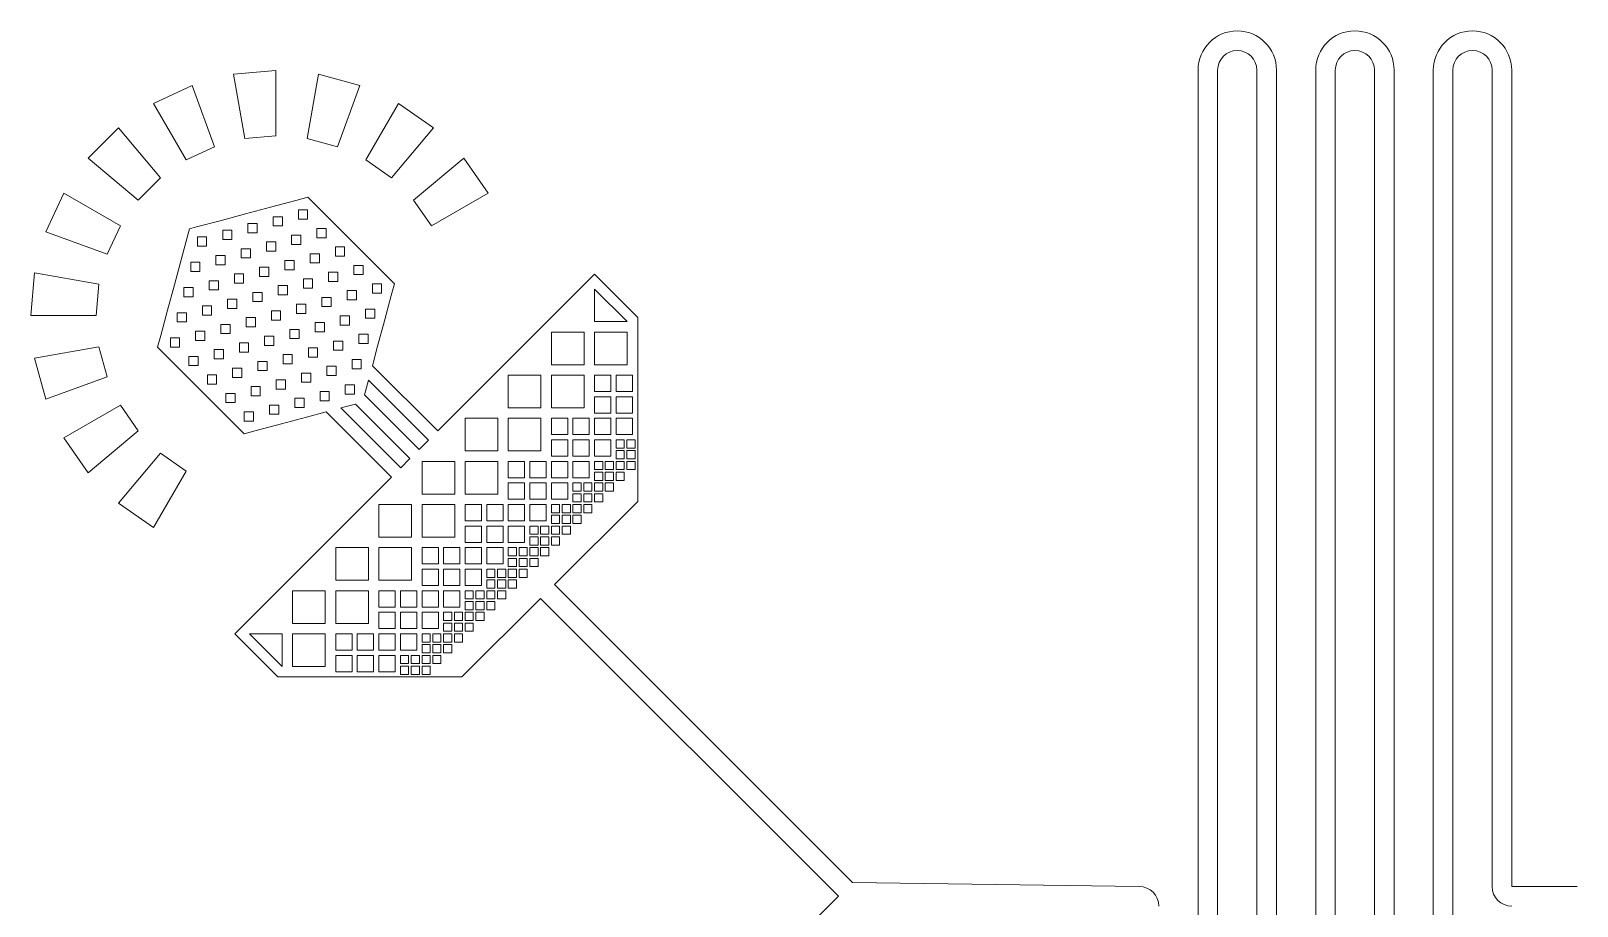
# Model space of a CAD drawing. Extents: x -8580 to 6722, y -2659 to 2641.
# Drawn here: x -8566 to -3834, y -39 to 2641 of the extents above; entities that cross this region are included whole.
import ezdxf

# ---------------------------------------------------------------- set-up
doc = ezdxf.new("R2010")
doc.units = 13
doc.layers.add('63', color=2, linetype='Continuous', lineweight=0, true_color=0xffff00)

msp = doc.modelspace()

# ---------------------------------------------------------------- linework, layer by layer
at = {"layer": '63'}
for p, q in [((-7946.1, 2507.6), (-7815.8, 2519)), ((-7815.8, 2519), (-7815.8, 2319)), ((-4993.9, 2520.6), (-4993.9, -2539.4)), ((-4933.9, 2520.6), (-4933.9, -2539.4)), ((-4813.9, -2539.4), (-4813.9, 2520.6)), ((-4753.9, -2539.4), (-4753.9, 2520.6)), ((-4633.9, 2520.6), (-4633.9, -2539.4)), ((-4573.9, 2520.6), (-4573.9, -2539.4)), ((-4453.9, -2539.4), (-4453.9, 2520.6)), ((-4393.9, -2539.4), (-4393.9, 2520.6)), ((-4273.9, 2520.6), (-4273.9, -2539.4)), ((-4213.9, 2520.6), (-4213.9, -2539.4)), ((-4093.9, 20.6), (-4093.9, 2520.6)), ((-4033.9, 20.6), (-4033.9, 2520.6)), ((-8190.8, 2418.6), (-8072.3, 2473.8)), ((-8072.3, 2473.8), (-8003.9, 2285.9)), ((-7911.3, 2310.7), (-7946.1, 2507.6)), ((-7720.3, 2310.7), (-7685.6, 2507.6)), ((-7685.6, 2507.6), (-7559.3, 2473.8)), ((-7559.3, 2473.8), (-7627.7, 2285.9)), ((-8090.8, 2245.4), (-8190.8, 2418.6)), ((-7540.8, 2245.4), (-7440.8, 2418.6)), ((-7440.8, 2418.6), (-7333.7, 2343.6)), ((-8390.4, 2251.1), (-8297.9, 2343.6)), ((-8297.9, 2343.6), (-8169.4, 2190.4)), ((-7815.8, 2319), (-7911.3, 2310.7)), ((-7333.7, 2343.6), (-7462.3, 2190.4)), ((-8003.9, 2285.9), (-8090.8, 2245.4)), ((-7627.7, 2285.9), (-7720.3, 2310.7)), ((-8237.2, 2122.6), (-8390.4, 2251.1)), ((-7462.3, 2190.4), (-7540.8, 2245.4)), ((-7394.5, 2122.6), (-7241.3, 2251.1)), ((-7241.3, 2251.1), (-7166.3, 2144)), ((-8169.4, 2190.4), (-8237.2, 2122.6)), ((-8520.6, 2025.6), (-8465.3, 2144)), ((-8465.3, 2144), (-8292.1, 2044)), ((-7755, 2121.6), (-7718.8, 2131.3)), ((-7718.8, 2131.3), (-7453.6, 1866.1)), ((-7166.3, 2144), (-7339.5, 2044)), ((-7909.5, 2080.1), (-7832.3, 2100.9)), ((-7832.3, 2100.9), (-7755, 2121.6)), ((-7718.9, 2092.3), (-7747.1, 2092.3)), ((-7747.1, 2092.3), (-7747.1, 2064)), ((-7718.9, 2064), (-7718.9, 2092.3)), ((-7339.5, 2044), (-7394.5, 2122.6)), ((-8292.1, 2044), (-8332.7, 1957.2)), ((-8081, 2034.2), (-8058.7, 2040.2)), ((-8058.7, 2040.2), (-7986.8, 2059.4)), ((-7986.8, 2059.4), (-7909.5, 2080.1)), ((-7873.4, 2050.9), (-7901.7, 2050.9)), ((-7901.7, 2050.9), (-7901.7, 2022.6)), ((-7873.4, 2022.6), (-7873.4, 2050.9)), ((-7796.1, 2071.6), (-7824.4, 2071.6)), ((-7824.4, 2071.6), (-7824.4, 2043.3)), ((-7824.4, 2043.3), (-7796.1, 2043.3)), ((-7796.1, 2043.3), (-7796.1, 2071.6)), ((-7747.1, 2064), (-7718.9, 2064)), ((-7662.3, 2035.7), (-7690.6, 2035.7)), ((-7690.6, 2035.7), (-7690.6, 2007.4)), ((-7662.3, 2007.4), (-7662.3, 2035.7)), ((-8332.7, 1957.2), (-8520.6, 2025.6)), ((-8106.2, 1940), (-8087, 2011.9)), ((-8087, 2011.9), (-8081, 2034.2)), ((-8056.2, 2009.5), (-8056.2, 1981.2)), ((-8028, 2009.5), (-8056.2, 2009.5)), ((-8028, 1981.2), (-8028, 2009.5)), ((-7950.7, 2030.2), (-7979, 2030.2)), ((-7979, 2030.2), (-7979, 2001.9)), ((-7979, 2001.9), (-7950.7, 2001.9)), ((-7950.7, 2001.9), (-7950.7, 2030.2)), ((-7901.7, 2022.6), (-7873.4, 2022.6)), ((-7816.8, 1994.3), (-7845.1, 1994.3)), ((-7845.1, 1994.3), (-7845.1, 1966)), ((-7816.8, 1966), (-7816.8, 1994.3)), ((-7739.6, 2015), (-7767.9, 2015)), ((-7767.9, 2015), (-7767.9, 1986.7)), ((-7739.6, 1986.7), (-7739.6, 2015)), ((-7690.6, 2007.4), (-7662.3, 2007.4)), ((-8056.2, 1981.2), (-8028, 1981.2)), ((-7971.4, 1952.9), (-7999.7, 1952.9)), ((-7999.7, 1952.9), (-7999.7, 1924.6)), ((-7971.4, 1924.6), (-7971.4, 1952.9)), ((-7922.4, 1973.6), (-7922.4, 1945.3)), ((-7894.1, 1973.6), (-7922.4, 1973.6)), ((-7922.4, 1945.3), (-7894.1, 1945.3)), ((-7894.1, 1945.3), (-7894.1, 1973.6)), ((-7845.1, 1966), (-7816.8, 1966)), ((-7767.9, 1986.7), (-7739.6, 1986.7)), ((-7683, 1958.4), (-7711.3, 1958.4)), ((-7711.3, 1958.4), (-7711.3, 1930.2)), ((-7683, 1930.2), (-7683, 1958.4)), ((-7605.7, 1979.1), (-7634, 1979.1)), ((-7634, 1979.1), (-7634, 1950.9)), ((-7634, 1950.9), (-7605.7, 1950.9)), ((-7605.7, 1950.9), (-7605.7, 1979.1)), ((-8565.8, 1769), (-8554.4, 1899.3)), ((-8554.4, 1899.3), (-8357.5, 1864.6)), ((-8126.9, 1862.8), (-8106.2, 1940)), ((-8076.9, 1932.2), (-8076.9, 1903.9)), ((-8048.7, 1932.2), (-8076.9, 1932.2)), ((-8076.9, 1903.9), (-8048.7, 1903.9)), ((-8048.7, 1903.9), (-8048.7, 1932.2)), ((-7999.7, 1924.6), (-7971.4, 1924.6)), ((-7914.8, 1896.3), (-7943.1, 1896.3)), ((-7943.1, 1896.3), (-7943.1, 1868)), ((-7914.8, 1868), (-7914.8, 1896.3)), ((-7865.8, 1917), (-7865.8, 1888.7)), ((-7837.5, 1917), (-7865.8, 1917)), ((-7837.5, 1888.7), (-7837.5, 1917)), ((-7760.3, 1937.7), (-7788.6, 1937.7)), ((-7788.6, 1937.7), (-7788.6, 1909.4)), ((-7788.6, 1909.4), (-7760.3, 1909.4)), ((-7760.3, 1909.4), (-7760.3, 1937.7)), ((-7711.3, 1930.2), (-7683, 1930.2)), ((-7626.4, 1901.9), (-7654.7, 1901.9)), ((-7654.7, 1901.9), (-7654.7, 1873.6)), ((-7626.4, 1873.6), (-7626.4, 1901.9)), ((-7549.2, 1922.6), (-7577.4, 1922.6)), ((-7577.4, 1922.6), (-7577.4, 1894.3)), ((-7577.4, 1894.3), (-7549.2, 1894.3)), ((-7549.2, 1894.3), (-7549.2, 1922.6)), ((-6863.6, 1872.8), (-6840.9, 1895.4)), ((-6840.9, 1895.4), (-6768.3, 1822.8)), ((-8357.5, 1864.6), (-8365.8, 1769)), ((-8147.6, 1785.5), (-8126.9, 1862.8)), ((-8097.7, 1854.9), (-8097.7, 1826.6)), ((-8069.4, 1854.9), (-8097.7, 1854.9)), ((-8069.4, 1826.6), (-8069.4, 1854.9)), ((-7992.1, 1875.6), (-8020.4, 1875.6)), ((-8020.4, 1875.6), (-8020.4, 1847.3)), ((-8020.4, 1847.3), (-7992.1, 1847.3)), ((-7992.1, 1847.3), (-7992.1, 1875.6)), ((-7943.1, 1868), (-7914.8, 1868)), ((-7865.8, 1888.7), (-7837.5, 1888.7)), ((-7809.3, 1860.5), (-7809.3, 1832.2)), ((-7781, 1860.5), (-7809.3, 1860.5)), ((-7781, 1832.2), (-7781, 1860.5)), ((-7703.7, 1881.2), (-7732, 1881.2)), ((-7732, 1881.2), (-7732, 1852.9)), ((-7732, 1852.9), (-7703.7, 1852.9)), ((-7703.7, 1852.9), (-7703.7, 1881.2)), ((-7654.7, 1873.6), (-7626.4, 1873.6)), ((-7492.6, 1866), (-7520.9, 1866)), ((-7520.9, 1866), (-7520.9, 1837.7)), ((-7492.6, 1837.7), (-7492.6, 1866)), ((-7453.6, 1866.1), (-7463.3, 1829.9)), ((-7320.9, 1415.5), (-6863.6, 1872.8)), ((-6840.9, 1850.2), (-6840.9, 1750.2)), ((-6840.9, 1850.2), (-6740.9, 1750.2)), ((-8097.7, 1826.6), (-8069.4, 1826.6)), ((-8041.1, 1798.3), (-8041.1, 1770.1)), ((-8012.8, 1798.3), (-8041.1, 1798.3)), ((-8012.8, 1770.1), (-8012.8, 1798.3)), ((-7935.5, 1819), (-7963.8, 1819)), ((-7963.8, 1819), (-7963.8, 1790.8)), ((-7935.5, 1790.8), (-7935.5, 1819)), ((-7858.3, 1839.8), (-7886.5, 1839.8)), ((-7886.5, 1839.8), (-7886.5, 1811.5)), ((-7886.5, 1811.5), (-7858.3, 1811.5)), ((-7858.3, 1811.5), (-7858.3, 1839.8)), ((-7809.3, 1832.2), (-7781, 1832.2)), ((-7752.7, 1803.9), (-7752.7, 1775.6)), ((-7724.4, 1803.9), (-7752.7, 1803.9)), ((-7724.4, 1775.6), (-7724.4, 1803.9)), ((-7647.1, 1824.6), (-7675.4, 1824.6)), ((-7675.4, 1824.6), (-7675.4, 1796.3)), ((-7647.1, 1796.3), (-7647.1, 1824.6)), ((-7569.9, 1845.3), (-7598.1, 1845.3)), ((-7598.1, 1845.3), (-7598.1, 1817)), ((-7598.1, 1817), (-7569.9, 1817)), ((-7569.9, 1817), (-7569.9, 1845.3)), ((-7520.9, 1837.7), (-7492.6, 1837.7)), ((-7463.3, 1829.9), (-7484, 1752.6)), ((-6768.3, 1822.8), (-6708.9, 1763.4)), ((-8365.8, 1769), (-8565.8, 1769)), ((-8168.3, 1708.2), (-8147.6, 1785.5)), ((-8090.1, 1777.6), (-8118.4, 1777.6)), ((-8118.4, 1777.6), (-8118.4, 1749.4)), ((-8090.1, 1749.4), (-8090.1, 1777.6)), ((-8041.1, 1770.1), (-8012.8, 1770.1)), ((-7963.8, 1790.8), (-7935.5, 1790.8)), ((-7879, 1762.5), (-7907.2, 1762.5)), ((-7907.2, 1762.5), (-7907.2, 1734.2)), ((-7879, 1734.2), (-7879, 1762.5)), ((-7801.7, 1783.2), (-7830, 1783.2)), ((-7830, 1783.2), (-7830, 1754.9)), ((-7830, 1754.9), (-7801.7, 1754.9)), ((-7801.7, 1754.9), (-7801.7, 1783.2)), ((-7752.7, 1775.6), (-7724.4, 1775.6)), ((-7675.4, 1796.3), (-7647.1, 1796.3)), ((-7590.6, 1768), (-7618.9, 1768)), ((-7618.9, 1768), (-7618.9, 1739.7)), ((-7590.6, 1739.7), (-7590.6, 1768)), ((-7513.3, 1788.7), (-7541.6, 1788.7)), ((-7541.6, 1788.7), (-7541.6, 1760.4)), ((-7541.6, 1760.4), (-7513.3, 1760.4)), ((-7513.3, 1760.4), (-7513.3, 1788.7)), ((-7484, 1752.6), (-7504.7, 1675.3)), ((-6708.9, 1763.4), (-6708.9, 1718.2)), ((-8178, 1672), (-8168.3, 1708.2)), ((-8118.4, 1749.4), (-8090.1, 1749.4)), ((-8033.5, 1721.1), (-8061.8, 1721.1)), ((-8061.8, 1721.1), (-8061.8, 1692.8)), ((-8033.5, 1692.8), (-8033.5, 1721.1)), ((-7984.5, 1741.8), (-7984.5, 1713.5)), ((-7956.2, 1741.8), (-7984.5, 1741.8)), ((-7984.5, 1713.5), (-7956.2, 1713.5)), ((-7956.2, 1713.5), (-7956.2, 1741.8)), ((-7907.2, 1734.2), (-7879, 1734.2)), ((-7822.4, 1705.9), (-7850.7, 1705.9)), ((-7850.7, 1705.9), (-7850.7, 1677.6)), ((-7822.4, 1677.6), (-7822.4, 1705.9)), ((-7745.1, 1726.6), (-7773.4, 1726.6)), ((-7773.4, 1726.6), (-7773.4, 1698.3)), ((-7745.1, 1698.3), (-7745.1, 1726.6)), ((-7696.1, 1747.3), (-7696.1, 1719)), ((-7667.8, 1747.3), (-7696.1, 1747.3)), ((-7696.1, 1719), (-7667.8, 1719)), ((-7667.8, 1719), (-7667.8, 1747.3)), ((-7618.9, 1739.7), (-7590.6, 1739.7)), ((-7534, 1711.5), (-7562.3, 1711.5)), ((-7562.3, 1711.5), (-7562.3, 1683.2)), ((-7534, 1683.2), (-7534, 1711.5)), ((-6872.9, 1718.2), (-6972.9, 1718.2)), ((-6972.9, 1718.2), (-6972.9, 1618.2)), ((-6872.9, 1618.2), (-6872.9, 1718.2)), ((-6840.9, 1750.2), (-6740.9, 1750.2)), ((-6840.9, 1718.2), (-6840.9, 1618.2)), ((-6740.9, 1718.2), (-6840.9, 1718.2)), ((-6740.9, 1618.2), (-6740.9, 1718.2)), ((-6708.9, 1718.2), (-6708.9, 1586.2)), ((-8554.4, 1638.8), (-8357.5, 1673.5)), ((-8357.5, 1673.5), (-8332.7, 1580.9)), ((-7912.9, 1406.8), (-8178, 1672)), ((-8139.1, 1700.4), (-8139.1, 1672.1)), ((-8110.8, 1700.4), (-8139.1, 1700.4)), ((-8139.1, 1672.1), (-8110.8, 1672.1)), ((-8110.8, 1672.1), (-8110.8, 1700.4)), ((-8061.8, 1692.8), (-8033.5, 1692.8)), ((-7976.9, 1664.5), (-8005.2, 1664.5)), ((-8005.2, 1664.5), (-8005.2, 1636.2)), ((-7976.9, 1636.2), (-7976.9, 1664.5)), ((-7927.9, 1685.2), (-7927.9, 1656.9)), ((-7899.7, 1685.2), (-7927.9, 1685.2)), ((-7927.9, 1656.9), (-7899.7, 1656.9)), ((-7899.7, 1656.9), (-7899.7, 1685.2)), ((-7850.7, 1677.6), (-7822.4, 1677.6)), ((-7773.4, 1698.3), (-7745.1, 1698.3)), ((-7688.5, 1670), (-7716.8, 1670)), ((-7716.8, 1670), (-7716.8, 1641.8)), ((-7688.5, 1641.8), (-7688.5, 1670)), ((-7639.6, 1690.8), (-7639.6, 1662.5)), ((-7611.3, 1690.8), (-7639.6, 1690.8)), ((-7639.6, 1662.5), (-7611.3, 1662.5)), ((-7611.3, 1662.5), (-7611.3, 1690.8)), ((-7562.3, 1683.2), (-7534, 1683.2)), ((-7504.7, 1675.3), (-7520.8, 1615.4)), ((-8520.6, 1512.5), (-8554.4, 1638.8)), ((-8082.5, 1643.8), (-8082.5, 1615.5)), ((-8054.2, 1643.8), (-8082.5, 1643.8)), ((-8082.5, 1615.5), (-8054.2, 1615.5)), ((-8054.2, 1615.5), (-8054.2, 1643.8)), ((-8005.2, 1636.2), (-7976.9, 1636.2)), ((-7871.4, 1628.6), (-7871.4, 1600.4)), ((-7843.1, 1628.6), (-7871.4, 1628.6)), ((-7843.1, 1600.4), (-7843.1, 1628.6)), ((-7765.8, 1649.3), (-7794.1, 1649.3)), ((-7794.1, 1649.3), (-7794.1, 1621.1)), ((-7794.1, 1621.1), (-7765.8, 1621.1)), ((-7765.8, 1621.1), (-7765.8, 1649.3)), ((-7716.8, 1641.8), (-7688.5, 1641.8)), ((-7632, 1613.5), (-7660.3, 1613.5)), ((-7660.3, 1613.5), (-7660.3, 1585.2)), ((-7632, 1585.2), (-7632, 1613.5)), ((-7583, 1634.2), (-7583, 1605.9)), ((-7554.7, 1634.2), (-7583, 1634.2)), ((-7554.7, 1605.9), (-7554.7, 1634.2)), ((-7520.8, 1615.4), (-7320.9, 1415.5)), ((-6972.9, 1618.2), (-6872.9, 1618.2)), ((-6840.9, 1618.2), (-6740.9, 1618.2)), ((-8332.7, 1580.9), (-8520.6, 1512.5)), ((-8025.9, 1587.2), (-8025.9, 1558.9)), ((-7997.6, 1587.2), (-8025.9, 1587.2)), ((-7997.6, 1558.9), (-7997.6, 1587.2)), ((-7920.4, 1607.9), (-7948.7, 1607.9)), ((-7948.7, 1607.9), (-7948.7, 1579.6)), ((-7948.7, 1579.6), (-7920.4, 1579.6)), ((-7920.4, 1579.6), (-7920.4, 1607.9)), ((-7871.4, 1600.4), (-7843.1, 1600.4)), ((-7814.8, 1572.1), (-7814.8, 1543.8)), ((-7786.5, 1572.1), (-7814.8, 1572.1)), ((-7786.5, 1543.8), (-7786.5, 1572.1)), ((-7709.3, 1592.8), (-7737.5, 1592.8)), ((-7737.5, 1592.8), (-7737.5, 1564.5)), ((-7737.5, 1564.5), (-7709.3, 1564.5)), ((-7709.3, 1564.5), (-7709.3, 1592.8)), ((-7660.3, 1585.2), (-7632, 1585.2)), ((-7583, 1605.9), (-7554.7, 1605.9)), ((-7532.8, 1570.9), (-7544.7, 1526.2)), ((-7349.1, 1387.2), (-7532.8, 1570.9)), ((-7004.9, 1586.2), (-7104.9, 1586.2)), ((-7104.9, 1586.2), (-7104.9, 1486.2)), ((-7004.9, 1486.2), (-7004.9, 1586.2)), ((-6872.9, 1586.2), (-6972.9, 1586.2)), ((-6972.9, 1586.2), (-6972.9, 1486.2)), ((-6872.9, 1486.2), (-6872.9, 1586.2)), ((-6790.9, 1586.2), (-6840.9, 1586.2)), ((-6840.9, 1586.2), (-6840.9, 1536.2)), ((-6790.9, 1536.2), (-6790.9, 1586.2)), ((-6774.9, 1586.2), (-6774.9, 1536.2)), ((-6774.9, 1586.2), (-6724.9, 1586.2)), ((-6724.9, 1536.2), (-6724.9, 1586.2)), ((-6708.9, 1586.2), (-6708.9, 1520.2)), ((-8025.9, 1558.9), (-7997.6, 1558.9)), ((-7969.4, 1530.7), (-7969.4, 1502.4)), ((-7941.1, 1530.7), (-7969.4, 1530.7)), ((-7941.1, 1502.4), (-7941.1, 1530.7)), ((-7863.8, 1551.4), (-7892.1, 1551.4)), ((-7892.1, 1551.4), (-7892.1, 1523.1)), ((-7892.1, 1523.1), (-7863.8, 1523.1)), ((-7863.8, 1523.1), (-7863.8, 1551.4)), ((-7814.8, 1543.8), (-7786.5, 1543.8)), ((-7758.2, 1515.5), (-7758.2, 1487.2)), ((-7730, 1515.5), (-7758.2, 1515.5)), ((-7730, 1487.2), (-7730, 1515.5)), ((-7652.7, 1536.2), (-7681, 1536.2)), ((-7681, 1536.2), (-7681, 1507.9)), ((-7652.7, 1507.9), (-7652.7, 1536.2)), ((-7575.4, 1556.9), (-7603.7, 1556.9)), ((-7603.7, 1556.9), (-7603.7, 1528.6)), ((-7603.7, 1528.6), (-7575.4, 1528.6)), ((-7575.4, 1528.6), (-7575.4, 1556.9)), ((-7544.7, 1526.2), (-7377.4, 1358.9)), ((-6840.9, 1536.2), (-6790.9, 1536.2)), ((-6790.9, 1520.2), (-6840.9, 1520.2)), ((-6840.9, 1520.2), (-6840.9, 1470.2)), ((-6790.9, 1470.2), (-6790.9, 1520.2)), ((-6774.9, 1536.2), (-6724.9, 1536.2)), ((-6724.9, 1520.2), (-6774.9, 1520.2)), ((-6774.9, 1520.2), (-6774.9, 1470.2)), ((-6724.9, 1470.2), (-6724.9, 1520.2)), ((-6708.9, 1520.2), (-6708.9, 1454.2)), ((-8465.3, 1394), (-8292.1, 1494)), ((-8292.1, 1494), (-8237.2, 1415.5)), ((-7969.4, 1502.4), (-7941.1, 1502.4)), ((-7912.8, 1474.1), (-7912.8, 1445.8)), ((-7884.5, 1474.1), (-7912.8, 1474.1)), ((-7884.5, 1445.8), (-7884.5, 1474.1)), ((-7807.2, 1494.8), (-7835.5, 1494.8)), ((-7835.5, 1494.8), (-7835.5, 1466.5)), ((-7807.2, 1466.5), (-7807.2, 1494.8)), ((-7758.2, 1487.2), (-7730, 1487.2)), ((-7662.2, 1474), (-7722.1, 1457.9)), ((-7681, 1507.9), (-7652.7, 1507.9)), ((-7462.3, 1274.1), (-7662.2, 1474)), ((-7572.9, 1497.9), (-7617.5, 1485.9)), ((-7434, 1302.4), (-7617.5, 1485.9)), ((-7405.7, 1330.7), (-7572.9, 1497.9)), ((-7104.9, 1486.2), (-7004.9, 1486.2)), ((-6972.9, 1486.2), (-6872.9, 1486.2)), ((-6840.9, 1470.2), (-6790.9, 1470.2)), ((-6774.9, 1470.2), (-6724.9, 1470.2)), ((-7912.8, 1445.8), (-7884.5, 1445.8)), ((-7799.4, 1437.2), (-7876.7, 1416.5)), ((-7835.5, 1466.5), (-7807.2, 1466.5)), ((-7722.1, 1457.9), (-7799.4, 1437.2)), ((-7136.9, 1454.2), (-7236.9, 1454.2)), ((-7236.9, 1454.2), (-7236.9, 1354.2)), ((-7136.9, 1354.2), (-7136.9, 1454.2)), ((-7004.9, 1454.2), (-7104.9, 1454.2)), ((-7104.9, 1454.2), (-7104.9, 1354.2)), ((-7004.9, 1354.2), (-7004.9, 1454.2)), ((-6922.9, 1454.2), (-6972.9, 1454.2)), ((-6972.9, 1454.2), (-6972.9, 1404.2)), ((-6922.9, 1404.2), (-6922.9, 1454.2)), ((-6906.9, 1454.2), (-6906.9, 1404.2)), ((-6856.9, 1454.2), (-6906.9, 1454.2)), ((-6856.9, 1404.2), (-6856.9, 1454.2)), ((-6790.9, 1454.2), (-6840.9, 1454.2)), ((-6840.9, 1454.2), (-6840.9, 1404.2)), ((-6790.9, 1404.2), (-6790.9, 1454.2)), ((-6724.9, 1454.2), (-6774.9, 1454.2)), ((-6774.9, 1454.2), (-6774.9, 1404.2)), ((-6724.9, 1404.2), (-6724.9, 1454.2)), ((-6708.9, 1454.2), (-6708.9, 1388.2)), ((-8390.4, 1287), (-8465.3, 1394)), ((-8237.2, 1415.5), (-8390.4, 1287)), ((-7876.7, 1416.5), (-7912.9, 1406.8)), ((-7377.4, 1358.9), (-7349.1, 1387.2)), ((-6972.9, 1404.2), (-6922.9, 1404.2)), ((-6922.9, 1388.2), (-6972.9, 1388.2)), ((-6972.9, 1388.2), (-6972.9, 1338.2)), ((-6922.9, 1338.2), (-6922.9, 1388.2)), ((-6906.9, 1404.2), (-6856.9, 1404.2)), ((-6856.9, 1388.2), (-6906.9, 1388.2)), ((-6906.9, 1388.2), (-6906.9, 1338.2)), ((-6856.9, 1338.2), (-6856.9, 1388.2)), ((-6840.9, 1404.2), (-6790.9, 1404.2)), ((-6840.9, 1388.2), (-6840.9, 1338.2)), ((-6790.9, 1388.2), (-6840.9, 1388.2)), ((-6790.9, 1338.2), (-6790.9, 1388.2)), ((-6774.9, 1404.2), (-6724.9, 1404.2)), ((-6774.9, 1388.2), (-6749.9, 1388.2)), ((-6774.9, 1363.2), (-6774.9, 1388.2)), ((-6749.9, 1363.2), (-6749.9, 1388.2)), ((-6741.9, 1388.2), (-6741.9, 1363.2)), ((-6741.9, 1388.2), (-6716.9, 1388.2)), ((-6716.9, 1363.2), (-6716.9, 1388.2)), ((-6708.9, 1388.2), (-6708.9, 1355.2)), ((-8297.9, 1194.5), (-8169.4, 1347.7)), ((-8169.4, 1347.7), (-8090.8, 1292.7)), ((-7434, 1302.4), (-7405.7, 1330.7)), ((-7236.9, 1354.2), (-7136.9, 1354.2)), ((-7104.9, 1354.2), (-7004.9, 1354.2)), ((-6972.9, 1338.2), (-6922.9, 1338.2)), ((-6906.9, 1338.2), (-6856.9, 1338.2)), ((-6840.9, 1338.2), (-6790.9, 1338.2)), ((-6774.9, 1363.2), (-6749.9, 1363.2)), ((-6749.9, 1355.2), (-6774.9, 1355.2)), ((-6774.9, 1355.2), (-6774.9, 1330.2)), ((-6774.9, 1330.2), (-6749.9, 1330.2)), ((-6749.9, 1330.2), (-6749.9, 1355.2)), ((-6741.9, 1363.2), (-6716.9, 1363.2)), ((-6741.9, 1355.2), (-6741.9, 1330.2)), ((-6716.9, 1355.2), (-6741.9, 1355.2)), ((-6741.9, 1330.2), (-6716.9, 1330.2)), ((-6716.9, 1330.2), (-6716.9, 1355.2)), ((-6708.9, 1355.2), (-6708.9, 1322.2)), ((-8090.8, 1292.7), (-8190.8, 1119.5)), ((-7268.9, 1322.2), (-7368.9, 1322.2)), ((-7368.9, 1322.2), (-7368.9, 1222.2)), ((-7268.9, 1222.2), (-7268.9, 1322.2)), ((-7136.9, 1322.2), (-7236.9, 1322.2)), ((-7236.9, 1322.2), (-7236.9, 1222.2)), ((-7136.9, 1222.2), (-7136.9, 1322.2)), ((-7104.9, 1322.2), (-7054.9, 1322.2)), ((-7104.9, 1322.2), (-7104.9, 1272.2)), ((-7054.9, 1272.2), (-7054.9, 1322.2)), ((-7038.9, 1322.2), (-7038.9, 1272.2)), ((-7038.9, 1322.2), (-6988.9, 1322.2)), ((-6988.9, 1272.2), (-6988.9, 1322.2)), ((-6922.9, 1322.2), (-6972.9, 1322.2)), ((-6972.9, 1322.2), (-6972.9, 1272.2)), ((-6922.9, 1272.2), (-6922.9, 1322.2)), ((-6856.9, 1322.2), (-6906.9, 1322.2)), ((-6906.9, 1322.2), (-6906.9, 1272.2)), ((-6856.9, 1272.2), (-6856.9, 1322.2)), ((-6840.9, 1322.2), (-6815.9, 1322.2)), ((-6840.9, 1322.2), (-6840.9, 1297.2)), ((-6840.9, 1297.2), (-6815.9, 1297.2)), ((-6815.9, 1289.2), (-6840.9, 1289.2)), ((-6840.9, 1289.2), (-6840.9, 1264.2)), ((-6815.9, 1297.2), (-6815.9, 1322.2)), ((-6815.9, 1264.2), (-6815.9, 1289.2)), ((-6807.9, 1322.2), (-6807.9, 1297.2)), ((-6807.9, 1322.2), (-6782.9, 1322.2)), ((-6807.9, 1297.2), (-6782.9, 1297.2)), ((-6782.9, 1289.2), (-6807.9, 1289.2)), ((-6807.9, 1289.2), (-6807.9, 1264.2)), ((-6782.9, 1297.2), (-6782.9, 1322.2)), ((-6782.9, 1264.2), (-6782.9, 1289.2)), ((-6749.9, 1322.2), (-6774.9, 1322.2)), ((-6774.9, 1322.2), (-6774.9, 1297.2)), ((-6774.9, 1297.2), (-6749.9, 1297.2)), ((-6749.9, 1289.2), (-6774.9, 1289.2)), ((-6774.9, 1289.2), (-6774.9, 1264.2)), ((-6749.9, 1297.2), (-6749.9, 1322.2)), ((-6749.9, 1264.2), (-6749.9, 1289.2)), ((-6741.9, 1322.2), (-6741.9, 1297.2)), ((-6716.9, 1322.2), (-6741.9, 1322.2)), ((-6741.9, 1297.2), (-6716.9, 1297.2)), ((-6716.9, 1297.2), (-6716.9, 1322.2)), ((-6708.9, 1322.2), (-6708.9, 1289.2)), ((-6708.9, 1289.2), (-6708.9, 1272.7)), ((-7919.5, 816.8), (-7462.3, 1274.1)), ((-7104.9, 1272.2), (-7054.9, 1272.2)), ((-7054.9, 1256.2), (-7104.9, 1256.2)), ((-7104.9, 1256.2), (-7104.9, 1206.2)), ((-7054.9, 1206.2), (-7054.9, 1256.2)), ((-7038.9, 1272.2), (-6988.9, 1272.2)), ((-6988.9, 1256.2), (-7038.9, 1256.2)), ((-7038.9, 1256.2), (-7038.9, 1206.2)), ((-6988.9, 1206.2), (-6988.9, 1256.2)), ((-6972.9, 1272.2), (-6922.9, 1272.2)), ((-6922.9, 1256.2), (-6972.9, 1256.2)), ((-6972.9, 1256.2), (-6972.9, 1206.2)), ((-6922.9, 1206.2), (-6922.9, 1256.2)), ((-6906.9, 1272.2), (-6856.9, 1272.2)), ((-6881.9, 1256.2), (-6906.9, 1256.2)), ((-6906.9, 1256.2), (-6906.9, 1231.2)), ((-6906.9, 1231.2), (-6881.9, 1231.2)), ((-6881.9, 1231.2), (-6881.9, 1256.2)), ((-6873.9, 1256.2), (-6873.9, 1231.2)), ((-6848.9, 1256.2), (-6873.9, 1256.2)), ((-6873.9, 1231.2), (-6848.9, 1231.2)), ((-6848.9, 1231.2), (-6848.9, 1256.2)), ((-6840.9, 1264.2), (-6815.9, 1264.2)), ((-6815.9, 1256.2), (-6840.9, 1256.2)), ((-6840.9, 1256.2), (-6840.9, 1231.2)), ((-6840.9, 1231.2), (-6815.9, 1231.2)), ((-6815.9, 1231.2), (-6815.9, 1256.2)), ((-6807.9, 1264.2), (-6782.9, 1264.2)), ((-6782.9, 1256.2), (-6807.9, 1256.2)), ((-6807.9, 1256.2), (-6807.9, 1231.2)), ((-6807.9, 1231.2), (-6782.9, 1231.2)), ((-6782.9, 1231.2), (-6782.9, 1256.2)), ((-6774.9, 1264.2), (-6749.9, 1264.2)), ((-6708.9, 1272.7), (-6708.9, 1256.2)), ((-6708.9, 1256.2), (-6708.9, 1239.7)), ((-6708.9, 1239.7), (-6708.9, 1223.2)), ((-8190.8, 1119.5), (-8297.9, 1194.5)), ((-7400.9, 1190.2), (-7500.9, 1190.2)), ((-7500.9, 1190.2), (-7500.9, 1090.2)), ((-7400.9, 1090.2), (-7400.9, 1190.2)), ((-7368.9, 1222.2), (-7268.9, 1222.2)), ((-7268.9, 1190.2), (-7368.9, 1190.2)), ((-7368.9, 1190.2), (-7368.9, 1090.2)), ((-7268.9, 1090.2), (-7268.9, 1190.2)), ((-7236.9, 1222.2), (-7136.9, 1222.2)), ((-7186.9, 1190.2), (-7236.9, 1190.2)), ((-7236.9, 1190.2), (-7236.9, 1140.2)), ((-7186.9, 1140.2), (-7186.9, 1190.2)), ((-7170.9, 1190.2), (-7170.9, 1140.2)), ((-7120.9, 1190.2), (-7170.9, 1190.2)), ((-7120.9, 1140.2), (-7120.9, 1190.2)), ((-7104.9, 1206.2), (-7054.9, 1206.2)), ((-7054.9, 1190.2), (-7104.9, 1190.2)), ((-7104.9, 1190.2), (-7104.9, 1140.2)), ((-7054.9, 1140.2), (-7054.9, 1190.2)), ((-7038.9, 1206.2), (-6988.9, 1206.2)), ((-6988.9, 1190.2), (-7038.9, 1190.2)), ((-7038.9, 1190.2), (-7038.9, 1140.2)), ((-6988.9, 1140.2), (-6988.9, 1190.2)), ((-6972.9, 1206.2), (-6922.9, 1206.2)), ((-6947.9, 1190.2), (-6972.9, 1190.2)), ((-6972.9, 1190.2), (-6972.9, 1165.2)), ((-6708.9, 1199.9), (-6963.7, 945.2)), ((-6947.9, 1165.2), (-6947.9, 1190.2)), ((-6939.9, 1190.2), (-6939.9, 1165.2)), ((-6914.9, 1190.2), (-6939.9, 1190.2)), ((-6914.9, 1165.2), (-6914.9, 1190.2)), ((-6881.9, 1223.2), (-6906.9, 1223.2)), ((-6906.9, 1223.2), (-6906.9, 1198.2)), ((-6906.9, 1198.2), (-6881.9, 1198.2)), ((-6881.9, 1190.2), (-6906.9, 1190.2)), ((-6906.9, 1190.2), (-6906.9, 1165.2)), ((-6881.9, 1198.2), (-6881.9, 1223.2)), ((-6881.9, 1165.2), (-6881.9, 1190.2)), ((-6848.9, 1223.2), (-6873.9, 1223.2)), ((-6873.9, 1223.2), (-6873.9, 1198.2)), ((-6873.9, 1198.2), (-6848.9, 1198.2)), ((-6848.9, 1190.2), (-6873.9, 1190.2)), ((-6873.9, 1190.2), (-6873.9, 1165.2)), ((-6848.9, 1198.2), (-6848.9, 1223.2)), ((-6848.9, 1165.2), (-6848.9, 1190.2)), ((-6815.9, 1223.2), (-6840.9, 1223.2)), ((-6840.9, 1223.2), (-6840.9, 1198.2)), ((-6840.9, 1198.2), (-6815.9, 1198.2)), ((-6815.9, 1198.2), (-6815.9, 1223.2)), ((-6708.9, 1223.2), (-6708.9, 1199.9)), ((-7236.9, 1140.2), (-7186.9, 1140.2)), ((-7170.9, 1140.2), (-7120.9, 1140.2)), ((-7104.9, 1140.2), (-7054.9, 1140.2)), ((-7038.9, 1140.2), (-6988.9, 1140.2)), ((-6972.9, 1165.2), (-6947.9, 1165.2)), ((-6947.9, 1157.2), (-6972.9, 1157.2)), ((-6972.9, 1157.2), (-6972.9, 1132.2)), ((-6947.9, 1132.2), (-6947.9, 1157.2)), ((-6939.9, 1165.2), (-6914.9, 1165.2)), ((-6914.9, 1157.2), (-6939.9, 1157.2)), ((-6939.9, 1157.2), (-6939.9, 1132.2)), ((-6914.9, 1132.2), (-6914.9, 1157.2)), ((-6906.9, 1165.2), (-6881.9, 1165.2)), ((-6881.9, 1157.2), (-6906.9, 1157.2)), ((-6906.9, 1157.2), (-6906.9, 1132.2)), ((-6881.9, 1132.2), (-6881.9, 1157.2)), ((-6873.9, 1165.2), (-6848.9, 1165.2)), ((-7500.9, 1090.2), (-7400.9, 1090.2)), ((-7368.9, 1090.2), (-7268.9, 1090.2)), ((-7186.9, 1124.2), (-7236.9, 1124.2)), ((-7236.9, 1124.2), (-7236.9, 1074.2)), ((-7186.9, 1074.2), (-7186.9, 1124.2)), ((-7120.9, 1124.2), (-7170.9, 1124.2)), ((-7170.9, 1124.2), (-7170.9, 1074.2)), ((-7120.9, 1074.2), (-7120.9, 1124.2)), ((-7054.9, 1124.2), (-7104.9, 1124.2)), ((-7104.9, 1124.2), (-7104.9, 1074.2)), ((-7054.9, 1074.2), (-7054.9, 1124.2)), ((-7013.9, 1124.2), (-7038.9, 1124.2)), ((-7038.9, 1124.2), (-7038.9, 1099.2)), ((-7038.9, 1099.2), (-7013.9, 1099.2)), ((-7013.9, 1091.2), (-7038.9, 1091.2)), ((-7038.9, 1091.2), (-7038.9, 1066.2)), ((-7013.9, 1099.2), (-7013.9, 1124.2)), ((-7013.9, 1066.2), (-7013.9, 1091.2)), ((-7005.9, 1124.2), (-7005.9, 1099.2)), ((-6980.9, 1124.2), (-7005.9, 1124.2)), ((-7005.9, 1099.2), (-6980.9, 1099.2)), ((-6980.9, 1091.2), (-7005.9, 1091.2)), ((-7005.9, 1091.2), (-7005.9, 1066.2)), ((-6980.9, 1099.2), (-6980.9, 1124.2)), ((-6980.9, 1066.2), (-6980.9, 1091.2)), ((-6972.9, 1132.2), (-6947.9, 1132.2)), ((-6947.9, 1124.2), (-6972.9, 1124.2)), ((-6972.9, 1124.2), (-6972.9, 1099.2)), ((-6972.9, 1099.2), (-6947.9, 1099.2)), ((-6947.9, 1091.2), (-6972.9, 1091.2)), ((-6972.9, 1091.2), (-6972.9, 1066.2)), ((-6947.9, 1099.2), (-6947.9, 1124.2)), ((-6947.9, 1066.2), (-6947.9, 1091.2)), ((-6939.9, 1132.2), (-6914.9, 1132.2)), ((-6914.9, 1124.2), (-6939.9, 1124.2)), ((-6939.9, 1124.2), (-6939.9, 1099.2)), ((-6939.9, 1099.2), (-6914.9, 1099.2)), ((-6914.9, 1099.2), (-6914.9, 1124.2)), ((-6906.9, 1132.2), (-6881.9, 1132.2)), ((-7532.9, 1058.2), (-7632.9, 1058.2)), ((-7632.9, 1058.2), (-7632.9, 958.2)), ((-7532.9, 958.2), (-7532.9, 1058.2)), ((-7400.9, 1058.2), (-7500.9, 1058.2)), ((-7500.9, 1058.2), (-7500.9, 958.2)), ((-7400.9, 958.2), (-7400.9, 1058.2)), ((-7318.9, 1058.2), (-7368.9, 1058.2)), ((-7368.9, 1058.2), (-7368.9, 1008.2)), ((-7318.9, 1008.2), (-7318.9, 1058.2)), ((-7302.9, 1058.2), (-7302.9, 1008.2)), ((-7252.9, 1058.2), (-7302.9, 1058.2)), ((-7252.9, 1008.2), (-7252.9, 1058.2)), ((-7236.9, 1074.2), (-7186.9, 1074.2)), ((-7186.9, 1058.2), (-7236.9, 1058.2)), ((-7236.9, 1058.2), (-7236.9, 1008.2)), ((-7186.9, 1008.2), (-7186.9, 1058.2)), ((-7170.9, 1074.2), (-7120.9, 1074.2)), ((-7120.9, 1058.2), (-7170.9, 1058.2)), ((-7170.9, 1058.2), (-7170.9, 1008.2)), ((-7120.9, 1008.2), (-7120.9, 1058.2)), ((-7104.9, 1074.2), (-7054.9, 1074.2)), ((-7079.9, 1058.2), (-7104.9, 1058.2)), ((-7104.9, 1058.2), (-7104.9, 1033.2)), ((-7079.9, 1033.2), (-7079.9, 1058.2)), ((-7071.9, 1058.2), (-7071.9, 1033.2)), ((-7046.9, 1058.2), (-7071.9, 1058.2)), ((-7046.9, 1033.2), (-7046.9, 1058.2)), ((-7038.9, 1066.2), (-7013.9, 1066.2)), ((-7013.9, 1058.2), (-7038.9, 1058.2)), ((-7038.9, 1058.2), (-7038.9, 1033.2)), ((-7013.9, 1033.2), (-7013.9, 1058.2)), ((-7005.9, 1066.2), (-6980.9, 1066.2)), ((-6980.9, 1058.2), (-7005.9, 1058.2)), ((-7005.9, 1058.2), (-7005.9, 1033.2)), ((-6980.9, 1033.2), (-6980.9, 1058.2)), ((-6972.9, 1066.2), (-6947.9, 1066.2)), ((-7368.9, 1008.2), (-7318.9, 1008.2)), ((-7302.9, 1008.2), (-7252.9, 1008.2)), ((-7236.9, 1008.2), (-7186.9, 1008.2)), ((-7170.9, 1008.2), (-7120.9, 1008.2)), ((-7104.9, 1033.2), (-7079.9, 1033.2)), ((-7079.9, 1025.2), (-7104.9, 1025.2)), ((-7104.9, 1025.2), (-7104.9, 1000.2)), ((-7104.9, 1000.2), (-7079.9, 1000.2)), ((-7079.9, 1000.2), (-7079.9, 1025.2)), ((-7071.9, 1033.2), (-7046.9, 1033.2)), ((-7046.9, 1025.2), (-7071.9, 1025.2)), ((-7071.9, 1025.2), (-7071.9, 1000.2)), ((-7071.9, 1000.2), (-7046.9, 1000.2)), ((-7046.9, 1000.2), (-7046.9, 1025.2)), ((-7038.9, 1033.2), (-7013.9, 1033.2)), ((-7013.9, 1025.2), (-7038.9, 1025.2)), ((-7038.9, 1025.2), (-7038.9, 1000.2)), ((-7038.9, 1000.2), (-7013.9, 1000.2)), ((-7013.9, 1000.2), (-7013.9, 1025.2)), ((-7005.9, 1033.2), (-6980.9, 1033.2)), ((-7632.9, 958.2), (-7532.9, 958.2)), ((-7500.9, 958.2), (-7400.9, 958.2)), ((-7318.9, 992.2), (-7368.9, 992.2)), ((-7368.9, 992.2), (-7368.9, 942.2)), ((-7318.9, 942.2), (-7318.9, 992.2)), ((-7252.9, 992.2), (-7302.9, 992.2)), ((-7302.9, 992.2), (-7302.9, 942.2)), ((-7252.9, 942.2), (-7252.9, 992.2)), ((-7186.9, 992.2), (-7236.9, 992.2)), ((-7236.9, 992.2), (-7236.9, 942.2)), ((-7186.9, 942.2), (-7186.9, 992.2)), ((-7145.9, 992.2), (-7170.9, 992.2)), ((-7170.9, 992.2), (-7170.9, 967.2)), ((-7170.9, 967.2), (-7145.9, 967.2)), ((-7145.9, 959.2), (-7170.9, 959.2)), ((-7170.9, 959.2), (-7170.9, 934.2)), ((-7145.9, 967.2), (-7145.9, 992.2)), ((-7145.9, 934.2), (-7145.9, 959.2)), ((-7137.9, 992.2), (-7137.9, 967.2)), ((-7112.9, 992.2), (-7137.9, 992.2)), ((-7137.9, 967.2), (-7112.9, 967.2)), ((-7112.9, 959.2), (-7137.9, 959.2)), ((-7137.9, 959.2), (-7137.9, 934.2)), ((-7112.9, 967.2), (-7112.9, 992.2)), ((-7112.9, 934.2), (-7112.9, 959.2)), ((-7079.9, 992.2), (-7104.9, 992.2)), ((-7104.9, 992.2), (-7104.9, 967.2)), ((-7104.9, 967.2), (-7079.9, 967.2)), ((-7079.9, 959.2), (-7104.9, 959.2)), ((-7104.9, 959.2), (-7104.9, 934.2)), ((-7079.9, 967.2), (-7079.9, 992.2)), ((-7079.9, 934.2), (-7079.9, 959.2)), ((-7046.9, 992.2), (-7071.9, 992.2)), ((-7071.9, 992.2), (-7071.9, 967.2)), ((-7071.9, 967.2), (-7046.9, 967.2)), ((-7046.9, 967.2), (-7046.9, 992.2)), ((-7664.9, 926.2), (-7764.9, 926.2)), ((-7764.9, 926.2), (-7764.9, 826.2)), ((-7664.9, 826.2), (-7664.9, 926.2)), ((-7532.9, 926.2), (-7632.9, 926.2)), ((-7632.9, 926.2), (-7632.9, 826.2)), ((-7532.9, 826.2), (-7532.9, 926.2)), ((-7450.9, 926.2), (-7500.9, 926.2)), ((-7500.9, 926.2), (-7500.9, 876.2)), ((-7450.9, 876.2), (-7450.9, 926.2)), ((-7434.9, 926.2), (-7434.9, 876.2)), ((-7384.9, 926.2), (-7434.9, 926.2)), ((-7384.9, 876.2), (-7384.9, 926.2)), ((-7368.9, 942.2), (-7318.9, 942.2)), ((-7318.9, 926.2), (-7368.9, 926.2)), ((-7368.9, 926.2), (-7368.9, 876.2)), ((-7318.9, 876.2), (-7318.9, 926.2)), ((-7302.9, 942.2), (-7252.9, 942.2)), ((-7252.9, 926.2), (-7302.9, 926.2)), ((-7302.9, 926.2), (-7302.9, 876.2)), ((-7252.9, 876.2), (-7252.9, 926.2)), ((-7006.1, 902.7), (-7246.7, 662.2)), ((-7236.9, 942.2), (-7186.9, 942.2)), ((-7211.9, 926.2), (-7236.9, 926.2)), ((-7236.9, 926.2), (-7236.9, 901.2)), ((-7236.9, 901.2), (-7211.9, 901.2)), ((-7211.9, 901.2), (-7211.9, 926.2)), ((-7203.9, 926.2), (-7203.9, 901.2)), ((-7178.9, 926.2), (-7203.9, 926.2)), ((-7203.9, 901.2), (-7178.9, 901.2)), ((-7178.9, 901.2), (-7178.9, 926.2)), ((-7170.9, 934.2), (-7145.9, 934.2)), ((-7145.9, 926.2), (-7170.9, 926.2)), ((-7170.9, 926.2), (-7170.9, 901.2)), ((-7170.9, 901.2), (-7145.9, 901.2)), ((-7145.9, 901.2), (-7145.9, 926.2)), ((-7137.9, 934.2), (-7112.9, 934.2)), ((-7112.9, 926.2), (-7137.9, 926.2)), ((-7137.9, 926.2), (-7137.9, 901.2)), ((-7137.9, 901.2), (-7112.9, 901.2)), ((-7112.9, 901.2), (-7112.9, 926.2)), ((-7104.9, 934.2), (-7079.9, 934.2)), ((-7006.1, 902.7), (-6093.9, -9.4)), ((-6051.5, 33), (-6963.7, 945.2)), ((-7500.9, 876.2), (-7450.9, 876.2)), ((-7450.9, 860.2), (-7500.9, 860.2)), ((-7500.9, 860.2), (-7500.9, 810.2)), ((-7450.9, 810.2), (-7450.9, 860.2)), ((-7434.9, 876.2), (-7384.9, 876.2)), ((-7384.9, 860.2), (-7434.9, 860.2)), ((-7434.9, 860.2), (-7434.9, 810.2)), ((-7384.9, 810.2), (-7384.9, 860.2)), ((-7368.9, 876.2), (-7318.9, 876.2)), ((-7318.9, 860.2), (-7368.9, 860.2)), ((-7368.9, 860.2), (-7368.9, 810.2)), ((-7318.9, 810.2), (-7318.9, 860.2)), ((-7302.9, 876.2), (-7252.9, 876.2)), ((-7277.9, 860.2), (-7302.9, 860.2)), ((-7302.9, 860.2), (-7302.9, 835.2)), ((-7277.9, 835.2), (-7277.9, 860.2)), ((-7269.9, 860.2), (-7269.9, 835.2)), ((-7244.9, 860.2), (-7269.9, 860.2)), ((-7244.9, 835.2), (-7244.9, 860.2)), ((-7211.9, 893.2), (-7236.9, 893.2)), ((-7236.9, 893.2), (-7236.9, 868.2)), ((-7236.9, 868.2), (-7211.9, 868.2)), ((-7211.9, 860.2), (-7236.9, 860.2)), ((-7236.9, 860.2), (-7236.9, 835.2)), ((-7211.9, 868.2), (-7211.9, 893.2)), ((-7211.9, 835.2), (-7211.9, 860.2)), ((-7178.9, 893.2), (-7203.9, 893.2)), ((-7203.9, 893.2), (-7203.9, 868.2)), ((-7203.9, 868.2), (-7178.9, 868.2)), ((-7178.9, 860.2), (-7203.9, 860.2)), ((-7203.9, 860.2), (-7203.9, 835.2)), ((-7178.9, 868.2), (-7178.9, 893.2)), ((-7178.9, 835.2), (-7178.9, 860.2)), ((-7145.9, 893.2), (-7170.9, 893.2)), ((-7170.9, 893.2), (-7170.9, 868.2)), ((-7170.9, 868.2), (-7145.9, 868.2)), ((-7145.9, 868.2), (-7145.9, 893.2)), ((-7942.2, 794.2), (-7919.5, 816.8)), ((-7764.9, 826.2), (-7664.9, 826.2)), ((-7632.9, 826.2), (-7532.9, 826.2)), ((-7500.9, 810.2), (-7450.9, 810.2)), ((-7434.9, 810.2), (-7384.9, 810.2)), ((-7368.9, 810.2), (-7318.9, 810.2)), ((-7302.9, 835.2), (-7277.9, 835.2)), ((-7302.9, 827.2), (-7302.9, 802.2)), ((-7277.9, 827.2), (-7302.9, 827.2)), ((-7277.9, 802.2), (-7277.9, 827.2)), ((-7269.9, 835.2), (-7244.9, 835.2)), ((-7244.9, 827.2), (-7269.9, 827.2)), ((-7269.9, 827.2), (-7269.9, 802.2)), ((-7244.9, 802.2), (-7244.9, 827.2)), ((-7236.9, 835.2), (-7211.9, 835.2)), ((-7211.9, 827.2), (-7236.9, 827.2)), ((-7236.9, 827.2), (-7236.9, 802.2)), ((-7211.9, 802.2), (-7211.9, 827.2)), ((-7203.9, 835.2), (-7178.9, 835.2)), ((-7869.6, 721.5), (-7942.2, 794.2)), ((-7796.9, 794.2), (-7896.8, 794.2)), ((-7896.8, 794.2), (-7796.9, 694.2)), ((-7796.9, 694.2), (-7796.9, 794.2)), ((-7664.9, 794.2), (-7764.9, 794.2)), ((-7764.9, 694.2), (-7764.9, 794.2)), ((-7664.9, 694.2), (-7664.9, 794.2)), ((-7582.9, 794.2), (-7632.9, 794.2)), ((-7632.9, 794.2), (-7632.9, 744.2)), ((-7582.9, 744.2), (-7582.9, 794.2)), ((-7566.9, 794.2), (-7566.9, 744.2)), ((-7516.9, 794.2), (-7566.9, 794.2)), ((-7516.9, 744.2), (-7516.9, 794.2)), ((-7450.9, 794.2), (-7500.9, 794.2)), ((-7500.9, 794.2), (-7500.9, 744.2)), ((-7450.9, 744.2), (-7450.9, 794.2)), ((-7384.9, 794.2), (-7434.9, 794.2)), ((-7434.9, 794.2), (-7434.9, 744.2)), ((-7384.9, 744.2), (-7384.9, 794.2)), ((-7343.9, 794.2), (-7368.9, 794.2)), ((-7368.9, 794.2), (-7368.9, 769.2)), ((-7368.9, 769.2), (-7343.9, 769.2)), ((-7343.9, 761.2), (-7368.9, 761.2)), ((-7368.9, 761.2), (-7368.9, 736.2)), ((-7343.9, 769.2), (-7343.9, 794.2)), ((-7343.9, 736.2), (-7343.9, 761.2)), ((-7335.9, 794.2), (-7335.9, 769.2)), ((-7310.9, 794.2), (-7335.9, 794.2)), ((-7335.9, 769.2), (-7310.9, 769.2)), ((-7335.9, 761.2), (-7335.9, 736.2)), ((-7310.9, 761.2), (-7335.9, 761.2)), ((-7310.9, 769.2), (-7310.9, 794.2)), ((-7310.9, 736.2), (-7310.9, 761.2)), ((-7302.9, 802.2), (-7277.9, 802.2)), ((-7302.9, 794.2), (-7302.9, 769.2)), ((-7277.9, 794.2), (-7302.9, 794.2)), ((-7302.9, 769.2), (-7277.9, 769.2)), ((-7277.9, 761.2), (-7302.9, 761.2)), ((-7302.9, 761.2), (-7302.9, 736.2)), ((-7277.9, 769.2), (-7277.9, 794.2)), ((-7277.9, 736.2), (-7277.9, 761.2)), ((-7269.9, 802.2), (-7244.9, 802.2)), ((-7244.9, 794.2), (-7269.9, 794.2)), ((-7269.9, 794.2), (-7269.9, 769.2)), ((-7269.9, 769.2), (-7244.9, 769.2)), ((-7244.9, 769.2), (-7244.9, 794.2)), ((-7236.9, 802.2), (-7211.9, 802.2)), ((-7810.2, 662.2), (-7869.6, 721.5)), ((-7632.9, 744.2), (-7582.9, 744.2)), ((-7582.9, 728.2), (-7632.9, 728.2)), ((-7632.9, 728.2), (-7632.9, 678.2)), ((-7582.9, 678.2), (-7582.9, 728.2)), ((-7566.9, 744.2), (-7516.9, 744.2)), ((-7516.9, 728.2), (-7566.9, 728.2)), ((-7566.9, 728.2), (-7566.9, 678.2)), ((-7516.9, 678.2), (-7516.9, 728.2)), ((-7500.9, 744.2), (-7450.9, 744.2)), ((-7450.9, 728.2), (-7500.9, 728.2)), ((-7500.9, 728.2), (-7500.9, 678.2)), ((-7450.9, 678.2), (-7450.9, 728.2)), ((-7434.9, 744.2), (-7384.9, 744.2)), ((-7409.9, 728.2), (-7434.9, 728.2)), ((-7434.9, 728.2), (-7434.9, 703.2)), ((-7409.9, 703.2), (-7409.9, 728.2)), ((-7401.9, 728.2), (-7401.9, 703.2)), ((-7376.9, 728.2), (-7401.9, 728.2)), ((-7376.9, 703.2), (-7376.9, 728.2)), ((-7368.9, 736.2), (-7343.9, 736.2)), ((-7368.9, 728.2), (-7368.9, 703.2)), ((-7343.9, 728.2), (-7368.9, 728.2)), ((-7343.9, 703.2), (-7343.9, 728.2)), ((-7335.9, 736.2), (-7310.9, 736.2)), ((-7310.9, 728.2), (-7335.9, 728.2)), ((-7335.9, 728.2), (-7335.9, 703.2)), ((-7310.9, 703.2), (-7310.9, 728.2)), ((-7302.9, 736.2), (-7277.9, 736.2)), ((-7764.9, 694.2), (-7664.9, 694.2)), ((-7632.9, 678.2), (-7582.9, 678.2)), ((-7566.9, 678.2), (-7516.9, 678.2)), ((-7500.9, 678.2), (-7450.9, 678.2)), ((-7434.9, 703.2), (-7409.9, 703.2)), ((-7409.9, 695.2), (-7434.9, 695.2)), ((-7434.9, 695.2), (-7434.9, 670.2)), ((-7434.9, 670.2), (-7409.9, 670.2)), ((-7409.9, 670.2), (-7409.9, 695.2)), ((-7401.9, 703.2), (-7376.9, 703.2)), ((-7401.9, 695.2), (-7401.9, 670.2)), ((-7376.9, 695.2), (-7401.9, 695.2)), ((-7401.9, 670.2), (-7376.9, 670.2)), ((-7376.9, 670.2), (-7376.9, 695.2)), ((-7368.9, 703.2), (-7343.9, 703.2)), ((-7343.9, 695.2), (-7368.9, 695.2)), ((-7368.9, 695.2), (-7368.9, 670.2)), ((-7368.9, 670.2), (-7343.9, 670.2)), ((-7343.9, 670.2), (-7343.9, 695.2)), ((-7335.9, 703.2), (-7310.9, 703.2)), ((-7764.9, 662.2), (-7810.2, 662.2)), ((-7632.9, 662.2), (-7764.9, 662.2)), ((-7566.9, 662.2), (-7632.9, 662.2)), ((-7500.9, 662.2), (-7566.9, 662.2)), ((-7434.9, 662.2), (-7500.9, 662.2)), ((-7401.9, 662.2), (-7434.9, 662.2)), ((-7368.9, 662.2), (-7401.9, 662.2)), ((-7335.9, 662.2), (-7368.9, 662.2)), ((-7319.4, 662.2), (-7335.9, 662.2)), ((-7302.9, 662.2), (-7319.4, 662.2)), ((-7286.4, 662.2), (-7302.9, 662.2)), ((-7269.9, 662.2), (-7286.4, 662.2)), ((-7246.7, 662.2), (-7269.9, 662.2)), ((-6051.5, 33), (-5173.9, 20.6)), ((-3833.9, 20.6), (-4033.9, 20.6)), ((-6093.9, -9.4), (-7006.1, -921.6))]:
    msp.add_line(p, q, dxfattribs=at)
for centre, radius, start, end in [((-4873.9, 2520.6), 120, 0, 180), ((-4513.9, 2520.6), 120, 0, 180), ((-4153.9, 2520.6), 120, 0, 180), ((-4873.9, 2520.6), 60, 0, 180), ((-4513.9, 2520.6), 60, 0, 180), ((-4153.9, 2520.6), 60, 0, 180), ((-5173.9, -39.4), 60, 0, 90), ((-4033.9, 20.6), 60, 180, 270)]:
    msp.add_arc(centre, radius, start, end, dxfattribs=at)

doc.saveas('drawing.dxf')
